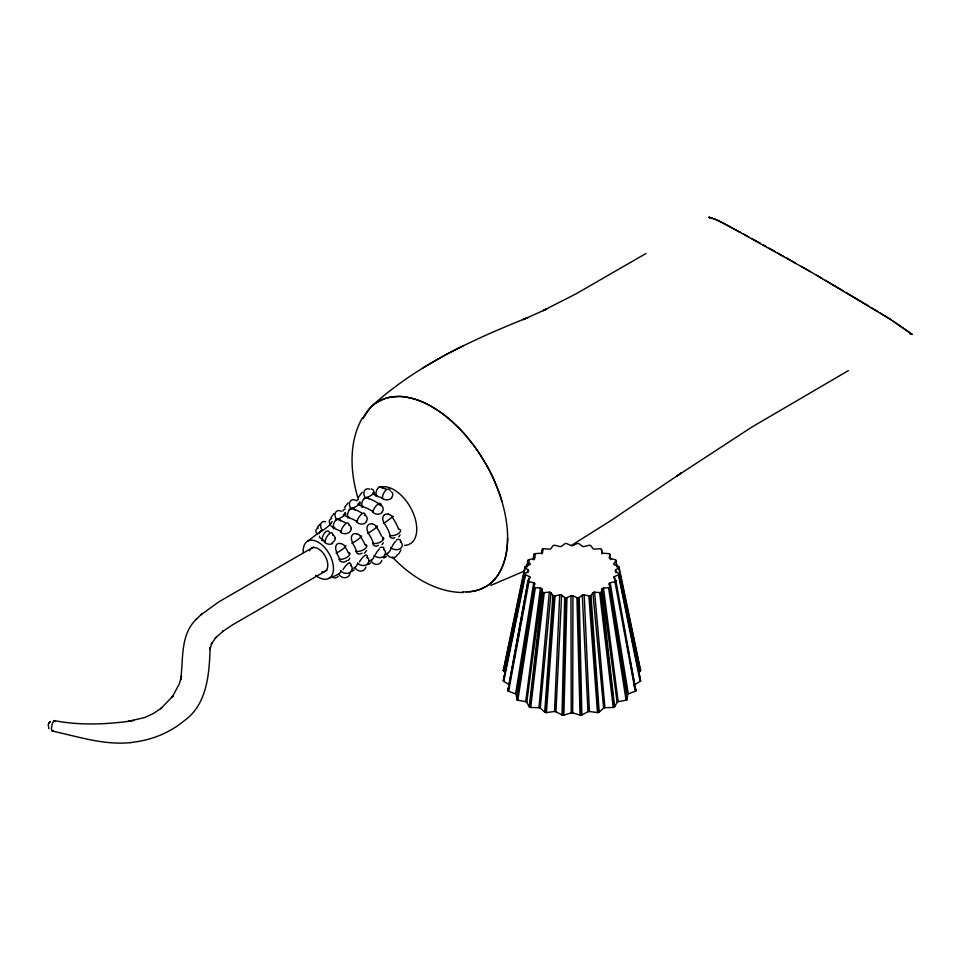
<?xml version="1.0" encoding="UTF-8"?>
<svg xmlns="http://www.w3.org/2000/svg" width="960" height="960" viewBox="0 0 960 960"><rect width="100%" height="100%" fill="white"/><g stroke="black" fill="none" stroke-linecap="round" stroke-linejoin="round"><path stroke-width="1.44" d="M609.948 554.676L609.228 557.592A1.608 0.924 0 0 0 610.212 558.576L614.94 559.668A1.608 0.924 0 0 1 615.816 560.892L613.812 563.604A1.608 0.924 0 0 0 614.328 564.708L618.408 566.472A1.608 0.924 0 0 1 618.708 567.78L615.564 570.096A1.608 0.924 0 0 0 615.564 571.248L618.708 573.552A1.608 0.924 0 0 1 618.408 574.872L614.328 576.636A1.608 0.924 0 0 0 613.812 577.74L615.816 580.44A1.608 0.924 0 0 1 614.94 581.664L610.212 582.768A1.608 0.924 0 0 0 609.228 583.752L627.552 694.608L627.216 699.384A1.608 0.924 0 0 1 626.088 700.236L618.18 701.652A1.608 0.924 0 0 0 617.124 702.264L614.652 706.824A1.608 0.924 0 0 1 613.188 707.484L604.92 707.676A1.608 0.924 0 0 0 603.624 708.108L599.196 712.152A1.608 0.924 0 0 1 597.48 712.56L589.404 711.504A1.608 0.924 0 0 0 587.964 711.732L581.868 714.972A1.608 0.924 0 0 1 580.032 715.104L572.7 712.896L572.94 595.848A1.608 0.924 0 0 0 570.96 595.848L566.952 597.66A1.608 0.924 0 0 1 564.684 597.492L561.624 595.14A1.608 0.924 0 0 0 559.704 594.84L555.024 595.992A1.608 0.924 0 0 1 552.9 595.488L551.004 592.764A1.608 0.924 0 0 0 549.288 592.188L544.248 592.608A1.608 0.924 0 0 1 542.424 591.792L541.824 588.876A1.608 0.924 0 0 0 540.42 588.072L535.356 587.712A1.608 0.924 0 0 1 533.964 586.668L534.684 583.752A1.608 0.924 0 0 0 533.688 582.768L528.96 581.664A1.608 0.924 0 0 1 528.084 580.44L530.088 577.74A1.608 0.924 0 0 0 529.572 576.636L525.504 574.872A1.608 0.924 0 0 1 525.204 573.552L528.348 571.248A1.608 0.924 0 0 0 528.348 570.096L525.204 567.78A1.608 0.924 0 0 1 525.504 566.472L529.572 564.708A1.608 0.924 0 0 0 530.088 563.604L528.084 560.892A1.608 0.924 0 0 1 528.96 559.668L533.688 558.576A1.608 0.924 0 0 0 534.684 557.592L533.964 554.676A1.608 0.924 0 0 1 535.356 553.62L540.42 553.272A1.608 0.924 0 0 0 541.824 552.468L542.424 549.54A1.608 0.924 0 0 1 544.248 548.736L549.288 549.156A1.608 0.924 0 0 0 551.004 548.58L552.9 545.856A1.608 0.924 0 0 1 555.024 545.34L559.704 546.504A1.608 0.924 0 0 0 561.624 546.204L564.684 543.852A1.608 0.924 0 0 1 566.952 543.672L570.96 545.496A1.608 0.924 0 0 0 572.94 545.496L576.948 543.672A1.608 0.924 0 0 1 579.228 543.852L582.276 546.204A1.608 0.924 0 0 0 584.196 546.504L588.876 545.34A1.608 0.924 0 0 1 591 545.856L592.896 548.58A1.608 0.924 0 0 0 594.612 549.156L599.652 548.736A1.608 0.924 0 0 1 601.476 549.54L602.088 552.468A1.608 0.924 0 0 0 603.492 553.272L608.544 553.62A1.608 0.924 0 0 1 609.948 554.676L610.812 559.536M572.7 712.896A1.608 0.924 0 0 0 571.212 712.896L563.868 715.104A1.608 0.924 0 0 1 562.044 714.972L564.684 597.492M562.92 715.212L565.752 597.852M563.868 715.104L566.952 597.66M362.928 418.584L370.116 407.904A94.836 54.756 60 0 1 375.924 402.96L384.036 398.964A124.284 71.748 60 0 1 390.372 397.236L399.024 396.432A97.512 56.304 60 0 1 405.576 396.96L414.336 398.976A112.848 65.148 60 0 1 423.168 402.264L427.596 404.364A103.596 59.808 60 0 1 436.464 409.488L440.904 412.512A112.68 65.064 60 0 1 449.724 419.412L458.472 427.512A97.212 56.124 60 0 1 465.012 434.544L473.652 445.332A123.78 71.46 60 0 1 479.976 454.368L488.064 467.712A94.44 54.528 60 0 1 493.848 479.352L499.308 493.176A112.932 65.208 60 0 1 501.84 501.108A112.788 65.124 60 0 1 506.148 519.996A104.916 60.576 60 0 1 507.612 537.9C507.48 552.948 504.036 568.98 493.716 580.464A94.836 54.756 60 0 1 487.908 585.408L479.796 589.404A124.284 71.748 60 0 1 473.46 591.12L469.152 591.744M534.684 583.752L516.348 694.608L516.696 699.384A1.608 0.924 0 0 0 517.824 700.236L525.72 701.652A1.608 0.924 0 0 1 526.776 702.264L529.248 706.824A1.608 0.924 0 0 0 530.712 707.484L538.992 707.676A1.608 0.924 0 0 1 540.288 708.108L544.716 712.152A1.608 0.924 0 0 0 546.42 712.56L554.508 711.504L559.704 594.84M562.044 714.972L555.948 711.732L561.624 595.14M544.716 712.152L552.9 595.488M545.46 712.512L553.776 596.004M546.42 712.56L555.024 595.992M538.992 707.676L549.288 592.188M540.288 708.108L551.004 592.764M529.248 706.824L542.424 591.792M529.8 707.292L543.048 592.428M530.712 707.484L544.248 592.608M525.72 701.652L540.42 588.072M526.776 702.264L541.824 588.876M541.812 553.992L542.424 549.54M542.472 552.984L543.048 548.916M516.696 699.384L533.964 586.668M517.02 699.912L534.276 587.364M517.824 700.236L535.356 587.712M516.348 694.608A1.608 0.924 0 0 0 515.604 693.864L533.688 582.768M533.1 559.536L533.964 554.676M533.292 559.536L534.276 553.98M534.264 559.704L535.356 553.62M507.984 690.876L528.084 581.16M515.604 693.864L508.608 691.296A1.608 0.924 0 0 1 507.9 690.312L528.084 580.44M508.608 691.296L528.96 581.664M509.58 683.46L510.348 679.404M510.6 678.06L511.104 675.348M512.616 667.236L513.132 664.536M513.636 661.824L514.14 659.124M514.392 657.768L515.148 653.712M516.42 646.956L516.924 644.244M517.428 641.544L517.932 638.844M518.436 636.132L518.952 633.432M519.456 630.72L519.96 628.02M521.22 621.264L521.736 618.552M523.248 610.44L523.752 607.74M528.312 583.392L529.572 576.636M527.82 572.724L528.348 570.096M503.304 680.796L524.868 574.248M526.932 565.896L528.084 560.184M526.824 567.144L528.084 560.892M509.328 684.816L503.724 681.3A1.608 0.924 0 0 1 503.484 680.244L525.204 573.552M527.688 565.932L528.96 559.668M503.724 681.3L525.504 574.872M503.304 670.356L524.868 567.096M614.652 706.824L601.476 591.792L602.088 588.876A1.608 0.924 0 0 1 603.492 588.072L608.544 587.712A1.608 0.924 0 0 0 609.948 586.668L609.228 583.752M505.404 673.032L503.484 670.908L525.504 566.472M400.044 535.032L398.76 536.88M383.328 542.796L382.056 544.632M366.6 550.524L364.416 553.308M349.86 558.228L348.24 560.544M507.9 690.312L508.356 689.148M508.476 688.86L509.268 686.82M400.944 549.972L398.604 554.064M48.708 723.18L50.292 721.452L48.204 724.452L48.876 728.724M331.332 523.08L332.088 521.568M362.316 417.984C348.504 442.356 350.244 472.332 358.02 498.384M358.164 497.52L362.196 492.252M344.544 507.504L348.084 502.908M330.936 517.488L333.972 513.576M317.34 527.46L319.836 524.256M599.196 712.152L591 595.488L592.896 592.764A1.608 0.924 0 0 1 594.612 592.188L599.652 592.608A1.608 0.924 0 0 0 601.476 591.792M197.004 618.576C179.736 634.356 183.636 659.316 180.6 680.112L181.536 676.164L179.46 683.532L172.128 697.332L173.22 695.736L160.68 708.72L161.88 707.724L153.756 713.34L144.948 717.456L127.98 721.428L134.028 720.468M503.484 680.244L504.444 679.188M638.988 672.504L640.428 670.908L618.408 566.472M201.012 614.736L218.796 601.884L313.62 547.008M196.284 619.26L201.696 614.088M372.468 405.504C417.144 364.944 472.536 339.708 527.952 317.532L523.188 319.62L546.9 308.904L543 310.668L575.916 293.904L646.044 253.476M572.94 595.848L576.948 597.66A1.608 0.924 0 0 0 579.228 597.492L582.276 595.14A1.608 0.924 0 0 1 584.196 594.84L588.876 595.992A1.608 0.924 0 0 0 591 595.488M307.62 541.2L321.6 530.604M504.42 669.408L503.724 669.852A1.608 0.924 0 0 0 503.484 670.908M634.308 685.944L634.188 685.644A1.608 0.924 0 0 1 634.572 684.816L640.188 681.3A1.608 0.924 0 0 0 640.428 680.244L618.708 573.552M571.584 545.316L611.148 520.416L681.408 472.92L677.076 475.92L751.896 427.044L848.376 370.62M423.024 367.836L446.016 354.468L463.176 345.732M383.652 523.452L393.336 516.324L392.532 516.624M327.012 570.192L232.596 624.816L222.612 631.524L223.344 631.008L215.268 638.076L215.976 637.392L211.272 644.1L211.8 643.188L209.976 649.5L210.192 647.52C209.16 673.752 207.564 704.268 183.876 721.008C170.748 731.88 154.644 738.768 137.88 741.552M524.412 571.044L490.788 585.42M329.04 578.292L338.22 574.44M627.552 694.608A1.608 0.924 0 0 1 628.296 693.864L635.292 691.296A1.608 0.924 0 0 0 636 690.312L635.1 687.984M52.344 731.088C78.108 736.584 104.088 745.392 130.764 742.584M130.584 742.62L138.144 741.504M128.16 721.404C103.692 724.5 78.66 725.388 54.348 720.6M466.98 591.888L464.808 591.924A97.512 56.304 60 0 1 462.624 591.852M463.092 592.536C435.564 592.308 410.736 576.348 392.268 556.992M910.308 334.008L912 334.272L893.448 321.264M910.152 333.936L912 334.272L889.284 318.648L810.432 271.656L731.592 227.604L716.004 219.648L708.876 216.996L709.704 217.98M381.924 498.204L382.476 498.456A6.42 3.324 -65.7 0 1 385.716 490.368A6.42 3.324 -65.7 0 1 390.348 490.944M371.136 488.832L373.572 490.236M740.556 232.404C731.028 227.988 717.516 218.64 709.284 217.584M743.292 233.88L748.86 236.928M751.692 238.476L760.332 243.252M763.248 244.86L766.164 246.492M774.936 251.412L769.08 248.124M783.756 256.392L777.876 253.068M786.696 258.06L795.564 263.112M801.312 266.4L810.432 271.656M822.336 278.556L816.396 275.1M825.3 280.284L843 290.664M845.928 292.392L869.172 306.3M872.004 308.028L877.584 311.412M880.308 313.092L890.892 319.644M639.84 669.636L640.188 669.852A1.608 0.924 0 0 1 640.428 670.908M619.032 567.096L640.596 670.356M618.408 574.872L640.188 681.3M619.032 574.248L640.596 680.796M615.816 560.892L617.076 567.144M615.828 560.184L616.98 565.896M615.564 570.096L616.092 572.724M614.328 576.636L615.096 580.692M619.644 605.028L620.148 607.74M623.436 625.32L623.952 628.02M624.456 630.72L624.96 633.432M626.472 641.544L626.988 644.244M627.24 645.6L627.744 648.3M628.248 651.012L628.752 653.712M630.276 661.824L630.78 664.536M631.284 667.236L631.788 669.948M632.04 671.292L634.572 684.816M614.94 581.664L635.292 691.296M615.816 580.44L635.916 690.876M609.624 553.98L610.62 559.536M610.212 582.768L628.296 693.864M608.544 587.712L626.088 700.236M609.948 586.668L627.216 699.384M609.624 587.364L626.88 699.912M601.476 549.54L602.1 553.992M602.088 588.876L617.124 702.264M603.492 588.072L618.18 701.652M599.652 592.608L613.188 707.484M600.864 592.428L614.1 707.292M592.896 592.764L603.624 708.108M594.612 592.188L604.92 707.676M588.876 595.992L597.48 712.56M590.124 596.004L598.452 712.512M582.276 595.14L587.964 711.732M584.196 594.84L589.404 711.504M576.948 597.66L580.032 715.104M578.148 597.852L580.992 715.212M579.228 597.492L581.868 714.972M570.96 595.848L571.212 712.896M303.252 552.612A21.408 12.36 60 0 1 318.348 542.268A21.408 12.36 60 0 1 333.408 570.06A21.408 12.36 60 0 1 315.576 575.352M309.468 550.812A13.38 7.728 60 0 1 324.96 555.768A13.38 7.728 60 0 1 321.816 571.92M53.22 730.404A5.352 1.512 -78 0 1 51.504 729.144A5.352 1.512 -78 0 1 52.872 722.376A5.352 1.512 -78 0 1 55.032 721.392M507.6 537.888A107.064 61.812 60 0 1 466.668 591.912M363.3 417.576A107.064 61.812 60 0 1 433.572 407.748A107.064 61.812 60 0 1 501.84 501.108M381.612 486.912A32.124 18.54 60 0 1 413.652 514.14A32.124 18.54 60 0 1 404.472 545.352M378.912 487.056A38.34 24.984 55.9 0 1 386.532 489.36M376.296 496.38A6.42 4.128 -80.3 0 1 377.88 488.328A6.42 4.128 -80.3 0 1 383.244 488.052M391.752 498A6.384 4.704 6.1 0 1 382.392 498.528M376.248 496.188A30.756 20.016 55.5 0 1 381.924 497.964M377.328 495.564A6.372 2.184 -6.3 0 1 373.968 493.464M391.5 491.844A6.372 4.584 -17.3 0 1 391.644 497.448M364.632 497.592A35.616 23.316 55.3 0 1 378.264 503.412M362.016 507.132A6.42 4.056 -79.5 0 1 363.66 499.08A6.42 4.056 -79.5 0 1 368.928 498.78M372.768 512.16A6.42 2.304 -55.2 0 1 377.472 504.504A6.42 2.304 -55.2 0 1 380.916 505.212M361.92 506.676A28.68 18.84 55.2 0 1 372.912 511.644M381.768 512.688A6.384 5.28 25.6 0 1 372.684 512.232M363.084 506.28A6.372 2.208 -4.9 0 1 359.604 504.156M377.736 503.844A29.94 18.804 53.1 0 1 380.808 505.728M380.988 505.14A6.312 5.328 -6 0 1 383.172 508.824A6.408 5.28 5.8 0 1 381.888 512.136M350.448 508.38A33.516 22.104 54.8 0 1 362.124 513.276M347.76 517.896A6.42 3.948 -78.5 0 1 349.74 509.556A6.42 3.948 -78.5 0 1 354.996 510.132M356.832 522.096A6.42 2.376 -56.6 0 1 361.38 514.32A6.42 2.376 -56.6 0 1 364.872 515.088M347.688 517.488A26.568 17.568 54.6 0 1 356.952 521.628M365.868 522.48A6.372 5.268 24.9 0 1 356.748 522.168M348.864 517.008A6.36 2.244 -3.1 0 1 345.228 514.896M364.284 515.244A27.828 17.628 52.7 0 1 364.776 515.556M365.4 515.34A6.3 5.292 -8.8 0 1 367.188 518.616A6.408 5.256 3.6 0 1 365.964 521.904M336.3 519.216A31.428 20.892 54.1 0 1 345.948 523.152M333.516 528.684A6.42 3.828 -77.3 0 1 335.58 520.356A6.42 3.828 -77.3 0 1 340.692 520.86M340.896 532.044A6.42 2.46 -58.3 0 1 345.108 524.28A6.42 2.46 -58.3 0 1 348.816 524.664M333.468 528.312A24.468 16.296 53.8 0 1 340.992 531.648M351.252 528.42A6.384 5.196 0.9 0 1 347.52 533.256A6.384 5.196 0.9 0 1 340.572 532.332M334.836 527.46A6.36 2.28 -1.1 0 1 330.852 525.684M348.984 524.976A6.276 5.232 -11.8 0 1 351.18 528.42M332.748 534.816A6.252 5.16 -15.4 0 1 335.136 538.212M324.948 542.016A6.42 2.544 -60.3 0 1 329.076 533.964A6.42 2.544 -60.3 0 1 332.676 534.888M322.116 540.288A22.404 14.772 51.6 0 1 324.996 541.776M323.124 539.592A6.324 2.952 8.1 0 1 319.488 536.208M322.116 540.528A6.42 3.168 -67.7 0 1 324.9 532.62A6.42 3.168 -67.7 0 1 329.4 532.248M332.64 543.48A6.348 5.208 23.4 0 1 324.576 542.328M335.304 538.212A6.384 5.16 -2.2 0 1 332.028 542.712M392.568 517.644A30.288 16.224 53 0 1 398.52 529.044M399.18 529.164A6.42 2.916 -18.4 0 1 398.304 533.664A6.42 2.916 -18.4 0 1 389.616 535.464A6.384 4.248 -57.9 0 0 394.812 537.672M388.404 514.224A6.36 5.688 49.9 0 1 392.376 516.744M384.192 523.188A29.028 16.5 51.7 0 1 390.204 535.608M384.168 523.044A6.372 4.704 61.4 0 1 384.096 515.064M384.552 514.752A6.408 5.46 37.1 0 1 388.284 514.104M363.756 498.972A30.444 19.944 64 0 1 364.26 498.564M365.328 497.808A6.42 4.8 58.9 0 1 364.368 490.992A6.42 4.8 58.9 0 1 369.552 489.156M373.944 491.364A6.384 1.092 -44.3 0 1 372.48 493.488M374.58 492.636A6.384 1.416 -28 0 1 365.088 498.012M356.784 500.736A6.42 4.08 19.3 0 1 358.416 499.584M376.188 526.668A28.176 15.06 52.4 0 1 381.504 536.22M372.588 524.028A6.348 5.7 51.8 0 1 376.476 526.536M376.644 526.416A6.42 0.6 -35 0 1 375.084 528.504A6.42 0.6 -35 0 1 367.788 533.328M368.304 533.1A26.928 15.216 51.1 0 1 373.416 543.504M368.352 532.872A6.36 4.632 63.2 0 1 368.256 524.892L368.652 524.532A6.396 5.46 37.6 0 1 372.528 523.932M378.456 545.34A6.372 4.272 -58.3 0 1 372.78 543.456M382.632 537.048A6.42 2.832 -19.8 0 1 381.312 541.5A6.42 2.832 -19.8 0 1 372.876 543.384M382.644 537.588A6.3 5.472 -56.6 0 1 382.824 539.016M348.78 510.408A28.332 18.744 64.2 0 1 350.976 508.608A6.42 4.764 57.1 0 1 350.184 501.336A6.42 4.764 57.1 0 1 356.232 500.58M360.228 503.268A6.384 1.38 -28.2 0 1 356.208 506.436A6.384 1.38 -28.2 0 1 350.664 508.8M359.688 501.924A6.312 1.032 -45.7 0 1 359.988 502.32M358.932 503.112A6.408 0.912 -38.7 0 1 357.828 504.228M342.876 511.056A6.42 4.104 20.9 0 1 345.276 509.004M360.336 536.412A26.064 13.908 51.7 0 1 364.98 544.68M365.58 544.704A6.276 5.556 -56.9 0 1 365.916 545.784M365.52 544.74A6.42 2.736 -21.3 0 1 364.644 549.084A6.42 2.736 -21.3 0 1 356.1 551.316M356.928 533.868A6.336 5.736 54.9 0 1 360.588 536.328M360.756 536.196A6.42 0.78 -34.6 0 1 359.304 538.488A6.42 0.78 -34.6 0 1 351.936 543.204M352.404 543.036A24.828 13.92 50.4 0 1 356.604 551.412M352.704 542.58A6.36 4.536 65.3 0 1 351.828 535.74A6.36 4.536 65.3 0 1 356.628 533.892M362.076 553.104A6.372 4.344 -59.2 0 1 356.052 551.364M335.856 519.972A26.22 17.556 64.4 0 1 336.612 519.408M345.876 513.924A6.372 1.344 -28.4 0 1 341.964 517.104A6.372 1.344 -28.4 0 1 336.264 519.612M336.588 519.36A6.42 4.716 55 0 1 335.628 512.352A6.42 4.716 55 0 1 341.388 511.248M344.652 512.988A6.3 0.96 -47.2 0 1 345.564 512.904M344.364 513.948A6.408 0.84 -40 0 1 343.308 515.028M330.096 523.776A6.42 4.116 22.7 0 1 331.788 518.532M344.76 546.54A23.964 12.768 50.8 0 1 348.18 552.48M336.504 552.972A22.728 12.6 49.6 0 1 339.756 559.332M336.912 552.396A6.348 4.416 67.7 0 1 336.096 545.532A6.348 4.416 67.7 0 1 340.74 543.708M345.072 545.916A6.42 0.984 -34.2 0 1 343.368 548.64A6.42 0.984 -34.2 0 1 336.084 553.092M347.136 560.46A6.372 5.184 -63.8 0 1 339.108 559.416M348.888 552.576A6.42 2.628 -23.2 0 1 347.592 556.884A6.42 2.628 -23.2 0 1 339.324 559.26M341.292 543.696A6.324 5.76 58.9 0 1 344.532 545.868M349.02 553.404A6.252 5.628 -57.3 0 1 349.2 554.412M319.08 533.64A24.12 16.368 64.5 0 1 322.248 530.208M329.856 524.688A6.384 0.792 -38.7 0 1 324.612 529.152A6.384 0.792 -38.7 0 1 320.904 531.216M322.224 530.148A6.42 4.656 52.7 0 1 320.904 523.728A6.42 4.656 52.7 0 1 325.728 521.712M330.228 523.824A6.276 0.888 -48.9 0 1 331.104 523.692M317.448 534.312A6.42 4.14 24.8 0 1 318.336 528.048M400.512 541.656A30.636 14.796 59.3 0 1 400.44 542.268M399.792 539.532A6.36 3.492 -43.5 0 1 400.608 542.16M400.932 542.028A6.42 4.944 9.2 0 1 399.768 548.928A6.42 4.944 9.2 0 1 390.804 547.44M391.188 547.812A29.388 14.352 56.5 0 1 386.796 553.716M392.016 546.72A6.372 2.088 -53.6 0 1 395.988 541.044M387.564 553.476A6.384 0.672 -18.6 0 1 386.664 553.644M397.452 554.496A6.42 5.628 57.2 0 1 392.328 557.7A6.42 5.628 57.2 0 1 386.82 553.764M396.564 539.832A6.408 3.84 -52.2 0 1 399.576 539.616M383.196 547.38A6.348 3.444 -42.7 0 1 383.94 549.948M384.288 549.816A6.42 5.028 10.2 0 1 383.076 556.824A6.42 5.028 10.2 0 1 374.124 555.252M374.472 555.588A27.276 13.092 56.4 0 1 370.8 560.508A6.42 5.652 54.4 0 0 376.824 564.42A6.42 5.652 54.4 0 0 381.792 560.352M375.516 554.424A6.36 1.92 -53.5 0 1 379.344 549M371.7 560.196A6.372 0.636 -18.8 0 1 370.668 560.4M379.968 547.656A6.396 3.816 -51.9 0 1 383.04 547.488M367.308 557.28A26.412 12.36 58.8 0 1 367.176 558.072M366.684 555.276A6.336 3.372 -41.1 0 1 367.284 557.724M367.644 557.592A6.42 5.112 11.4 0 1 366.384 564.732A6.42 5.112 11.4 0 1 357.444 563.052M357.732 563.352A25.176 11.832 56.3 0 1 354.792 567.288L354.804 567.288A6.42 5.676 51.1 0 0 360.888 571.104A6.42 5.676 51.1 0 0 365.856 567M359.424 561.996A6.36 1.728 -53.3 0 1 363.372 556.752A6.36 1.728 -53.3 0 1 366.42 555.312M350.712 565.08A24.312 11.136 58.3 0 1 350.616 565.68M350.184 563.184A6.324 3.276 -39.2 0 1 350.64 565.476M351 565.356A6.42 5.22 12.9 0 1 349.668 572.628A6.42 5.22 12.9 0 1 340.752 570.84M340.98 571.092A23.076 10.572 56.3 0 1 338.76 574.068A6.42 5.7 47 0 0 345.372 577.728A6.42 5.7 47 0 0 350.028 572.76M343.068 569.604A6.348 1.488 -53.1 0 1 347.052 564.456A6.348 1.488 -53.1 0 1 349.776 563.148M338.844 574.152A6.372 0.756 -20.5 0 1 338.4 574.2M368.664 563.568A34.56 16.896 64.3 0 1 368.076 563.28M370.512 562.944A6.42 4.908 -67.3 0 1 367.2 564.684M369.804 560.88A6.36 3.204 -17.1 0 1 368.496 561.36M352.692 570.24A32.472 15.672 64.8 0 1 352.212 569.976M354.228 569.904A6.42 4.872 -65.1 0 1 350.832 571.332M354.42 567.828A6.372 3.372 -17.1 0 1 353.472 568.224M338.244 576.516A6.42 4.824 -62.6 0 1 331.86 576.612M384.612 556.884A36.66 18.132 63.9 0 1 383.928 556.572M386.46 556.272A6.42 4.932 -69.2 0 1 383.568 557.964M385.488 554.136A6.372 3.06 -17.1 0 1 384.84 554.376M554.508 711.504A1.608 0.924 0 0 1 555.948 711.732"/></g></svg>
